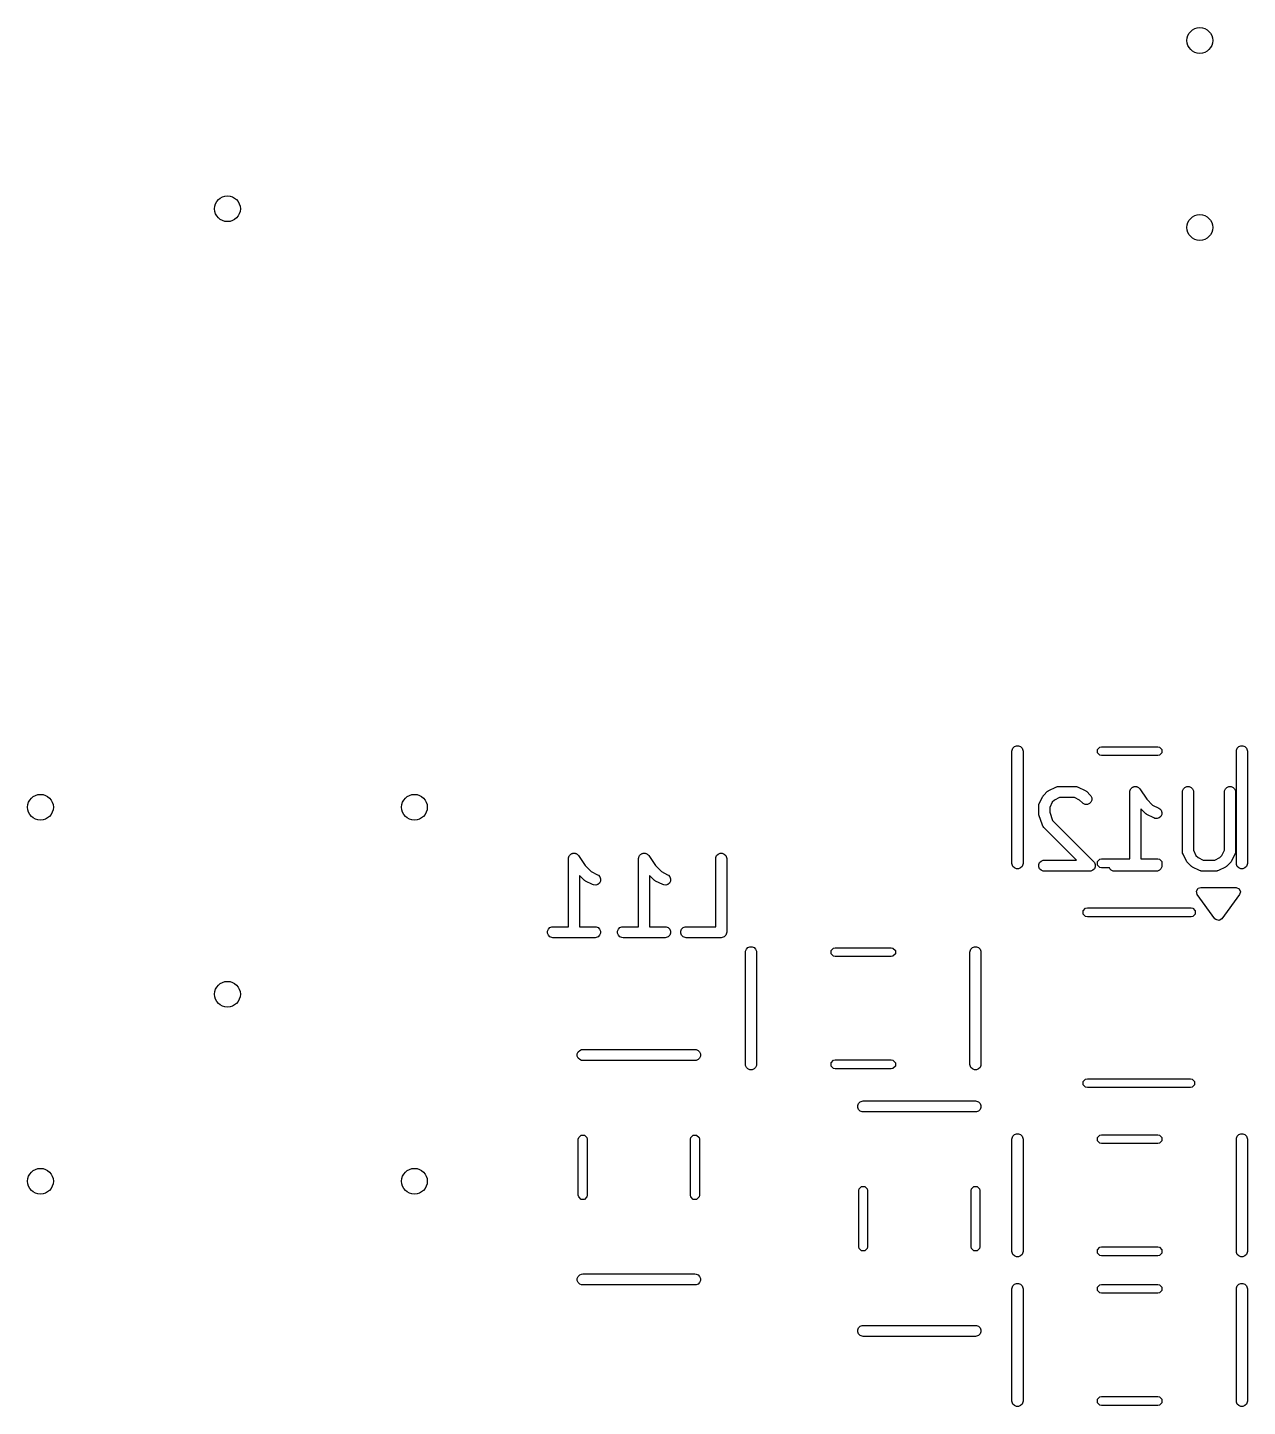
# Model space of a CAD drawing. Extents: x -2.1 to 1.78, y 0.53 to 2.72.
# Drawn here: x -2.097 to -1.445, y 1.985 to 2.722 of the extents above; entities that cross this region are included whole.
import ezdxf

# ---------------------------------------------------------------- set-up
doc = ezdxf.new("R2010")
doc.units = 0
doc.header["$MEASUREMENT"] = 0
doc.layers.add('BLACK', color=7, linetype='CONTINUOUS')

msp = doc.modelspace()

# ---------------------------------------------------------------- linework, layer by layer
at = {"layer": 'BLACK', "linetype": 'CONTINUOUS'}
for p, q in [((-1.56996, 2.33664), (-1.56914, 2.33746)), ((-1.56914, 2.33746), (-1.56808, 2.3379)), ((-1.56808, 2.3379), (-1.56692, 2.3379)), ((-1.56692, 2.3379), (-1.56586, 2.33746)), ((-1.56586, 2.33746), (-1.56504, 2.33664)), ((-1.5234, 2.33718), (-1.5225, 2.33736)), ((-1.5225, 2.33736), (-1.4925, 2.33736)), ((-1.4925, 2.33736), (-1.4916, 2.33718)), ((-1.44996, 2.33664), (-1.44914, 2.33746)), ((-1.44914, 2.33746), (-1.44808, 2.3379)), ((-1.44808, 2.3379), (-1.44692, 2.3379)), ((-1.44692, 2.3379), (-1.44586, 2.33746)), ((-1.44586, 2.33746), (-1.44504, 2.33664)), ((-1.57045, 2.335), (-1.5704, 2.33558)), ((-1.57045, 2.275), (-1.57045, 2.335)), ((-1.5704, 2.33558), (-1.56996, 2.33664)), ((-1.56504, 2.33664), (-1.5646, 2.33558)), ((-1.5646, 2.33558), (-1.56455, 2.335)), ((-1.56455, 2.335), (-1.56455, 2.275)), ((-1.52468, 2.3359), (-1.5234, 2.33718)), ((-1.52468, 2.3341), (-1.52468, 2.3359)), ((-1.5234, 2.33282), (-1.52468, 2.3341)), ((-1.5225, 2.33264), (-1.5234, 2.33282)), ((-1.4925, 2.33264), (-1.5225, 2.33264)), ((-1.4916, 2.33282), (-1.4925, 2.33264)), ((-1.4916, 2.33718), (-1.49032, 2.3359)), ((-1.49032, 2.3341), (-1.4916, 2.33282)), ((-1.49032, 2.3359), (-1.49032, 2.3341)), ((-1.45045, 2.335), (-1.4504, 2.33558)), ((-1.45045, 2.275), (-1.45045, 2.335)), ((-1.4504, 2.33558), (-1.44996, 2.33664)), ((-1.44504, 2.33664), (-1.4446, 2.33558)), ((-1.4446, 2.33558), (-1.44455, 2.335)), ((-1.44455, 2.335), (-1.44455, 2.275)), ((-1.55079, 2.3139), (-1.54704, 2.31578)), ((-1.54704, 2.31578), (-1.5465, 2.31598)), ((-1.5465, 2.31598), (-1.54639, 2.31599)), ((-1.54639, 2.31599), (-1.54629, 2.31603)), ((-1.54629, 2.31603), (-1.54572, 2.31609)), ((-1.54572, 2.31609), (-1.53634, 2.31609)), ((-1.53634, 2.31609), (-1.53577, 2.31603)), ((-1.53577, 2.31603), (-1.53567, 2.31599)), ((-1.53567, 2.31599), (-1.53556, 2.31598)), ((-1.53556, 2.31598), (-1.53502, 2.31578)), ((-1.53502, 2.31578), (-1.53127, 2.3139)), ((-1.50672, 2.31498), (-1.50656, 2.31523)), ((-1.50656, 2.31523), (-1.50632, 2.31539)), ((-1.50632, 2.31539), (-1.50611, 2.31559)), ((-1.50611, 2.31559), (-1.50584, 2.3157)), ((-1.50584, 2.3157), (-1.5056, 2.31587)), ((-1.5056, 2.31587), (-1.50532, 2.31592)), ((-1.50532, 2.31592), (-1.50505, 2.31603)), ((-1.50505, 2.31603), (-1.50476, 2.31603)), ((-1.50476, 2.31603), (-1.50447, 2.31609)), ((-1.50447, 2.31609), (-1.50419, 2.31603)), ((-1.50419, 2.31603), (-1.5039, 2.31603)), ((-1.5039, 2.31603), (-1.50363, 2.31592)), ((-1.50363, 2.31592), (-1.50334, 2.31586)), ((-1.50334, 2.31586), (-1.5031, 2.3157)), ((-1.5031, 2.3157), (-1.50283, 2.31559)), ((-1.50283, 2.31559), (-1.50263, 2.31539)), ((-1.50263, 2.31539), (-1.50238, 2.31522)), ((-1.50238, 2.31522), (-1.50202, 2.31478)), ((-1.47881, 2.31478), (-1.47799, 2.31559)), ((-1.47799, 2.31559), (-1.47693, 2.31603)), ((-1.47693, 2.31603), (-1.47578, 2.31603)), ((-1.47578, 2.31603), (-1.47471, 2.31559)), ((-1.47471, 2.31559), (-1.4739, 2.31478)), ((-1.45631, 2.31478), (-1.4555, 2.31559)), ((-1.4555, 2.31559), (-1.45443, 2.31603)), ((-1.45443, 2.31603), (-1.45328, 2.31603)), ((-1.45328, 2.31603), (-1.45221, 2.31559)), ((-1.45221, 2.31559), (-1.4514, 2.31478)), ((-1.55586, 2.30696), (-1.55398, 2.31071)), ((-1.55398, 2.31071), (-1.55383, 2.31096)), ((-1.55383, 2.31096), (-1.5538, 2.31103)), ((-1.5538, 2.31103), (-1.55373, 2.31111)), ((-1.55373, 2.31111), (-1.55368, 2.3112)), ((-1.55368, 2.3112), (-1.55362, 2.31125)), ((-1.55362, 2.31125), (-1.55343, 2.31148)), ((-1.55343, 2.31148), (-1.55156, 2.31335)), ((-1.55156, 2.31335), (-1.55133, 2.31354)), ((-1.55133, 2.31354), (-1.55128, 2.31359)), ((-1.55128, 2.31359), (-1.55119, 2.31365)), ((-1.55119, 2.31365), (-1.55111, 2.31372)), ((-1.55111, 2.31372), (-1.55104, 2.31375)), ((-1.55104, 2.31375), (-1.55079, 2.3139)), ((-1.54772, 2.30884), (-1.54892, 2.30764)), ((-1.54502, 2.31018), (-1.54772, 2.30884)), ((-1.53704, 2.31018), (-1.54502, 2.31018)), ((-1.53434, 2.30884), (-1.53704, 2.31018)), ((-1.53281, 2.3073), (-1.53434, 2.30884)), ((-1.53127, 2.3139), (-1.53103, 2.31375)), ((-1.53103, 2.31375), (-1.53095, 2.31372)), ((-1.53095, 2.31372), (-1.53087, 2.31365)), ((-1.53087, 2.31365), (-1.53078, 2.31359)), ((-1.53078, 2.31359), (-1.53073, 2.31354)), ((-1.53073, 2.31354), (-1.53051, 2.31335)), ((-1.53051, 2.31335), (-1.52863, 2.31148)), ((-1.52826, 2.30775), (-1.52908, 2.30693)), ((-1.52863, 2.31148), (-1.52826, 2.31103)), ((-1.52826, 2.31103), (-1.52782, 2.30996)), ((-1.52782, 2.30881), (-1.52826, 2.30775)), ((-1.52782, 2.30996), (-1.52782, 2.30881)), ((-1.50743, 2.31314), (-1.50737, 2.31371)), ((-1.50743, 2.27736), (-1.50743, 2.31314)), ((-1.50743, 2.31314), (-1.50743, 2.31314)), ((-1.50743, 2.31314), (-1.50743, 2.31314)), ((-1.50743, 2.31314), (-1.50743, 2.31314)), ((-1.50737, 2.31371), (-1.50726, 2.31398)), ((-1.50726, 2.31398), (-1.5072, 2.31427)), ((-1.5072, 2.31427), (-1.50704, 2.31451)), ((-1.50704, 2.31451), (-1.50693, 2.31478)), ((-1.50693, 2.31478), (-1.50672, 2.31498)), ((-1.50202, 2.31478), (-1.50202, 2.31478)), ((-1.50202, 2.31478), (-1.50202, 2.31478)), ((-1.50202, 2.31478), (-1.50202, 2.31477)), ((-1.50202, 2.31477), (-1.49843, 2.30939)), ((-1.49843, 2.30939), (-1.49523, 2.30619)), ((-1.4793, 2.31314), (-1.47925, 2.31371)), ((-1.4793, 2.28127), (-1.4793, 2.31314)), ((-1.47925, 2.31371), (-1.47881, 2.31478)), ((-1.4739, 2.31478), (-1.47346, 2.31371)), ((-1.47346, 2.31371), (-1.4734, 2.31314)), ((-1.4734, 2.31314), (-1.4734, 2.28196)), ((-1.45681, 2.31314), (-1.45675, 2.31371)), ((-1.45681, 2.28196), (-1.45681, 2.31314)), ((-1.45675, 2.31371), (-1.45631, 2.31478)), ((-1.4514, 2.31478), (-1.45096, 2.31371)), ((-1.45096, 2.31371), (-1.4509, 2.31314)), ((-1.4509, 2.31314), (-1.4509, 2.28127)), ((-1.55617, 2.30564), (-1.55611, 2.30621)), ((-1.55617, 2.30189), (-1.55617, 2.30564)), ((-1.55614, 2.3016), (-1.55617, 2.30189)), ((-1.55615, 2.30152), (-1.55614, 2.3016)), ((-1.55612, 2.30142), (-1.55615, 2.30152)), ((-1.55611, 2.30131), (-1.55612, 2.30142)), ((-1.55611, 2.30621), (-1.55607, 2.30631)), ((-1.55608, 2.30124), (-1.55611, 2.30131)), ((-1.55602, 2.30095), (-1.55608, 2.30124)), ((-1.55607, 2.30642), (-1.55586, 2.30696)), ((-1.55607, 2.30631), (-1.55607, 2.30642)), ((-1.55414, 2.29533), (-1.55602, 2.30095)), ((-1.54892, 2.30764), (-1.55026, 2.30494)), ((-1.55026, 2.30494), (-1.55026, 2.30237)), ((-1.55026, 2.30237), (-1.54876, 2.29786)), ((-1.53236, 2.30693), (-1.53281, 2.3073)), ((-1.5313, 2.30649), (-1.53236, 2.30693)), ((-1.53014, 2.30649), (-1.5313, 2.30649)), ((-1.52908, 2.30693), (-1.53014, 2.30649)), ((-1.49906, 2.30168), (-1.50152, 2.30413)), ((-1.50152, 2.30413), (-1.50152, 2.27736)), ((-1.49884, 2.30149), (-1.49906, 2.30168)), ((-1.49878, 2.30143), (-1.49884, 2.30149)), ((-1.4987, 2.30137), (-1.49878, 2.30143)), ((-1.49861, 2.30131), (-1.4987, 2.30137)), ((-1.49854, 2.30128), (-1.49861, 2.30131)), ((-1.49829, 2.30112), (-1.49854, 2.30128)), ((-1.49455, 2.29925), (-1.49829, 2.30112)), ((-1.49523, 2.30619), (-1.4919, 2.30453)), ((-1.4919, 2.30453), (-1.49141, 2.30422)), ((-1.49141, 2.30422), (-1.49066, 2.30335)), ((-1.49038, 2.30111), (-1.49089, 2.30008)), ((-1.49066, 2.30335), (-1.4903, 2.30226)), ((-1.4903, 2.30226), (-1.49038, 2.30111)), ((-1.55391, 2.2948), (-1.55414, 2.29533)), ((-1.55384, 2.29472), (-1.55391, 2.2948)), ((-1.5538, 2.29462), (-1.55384, 2.29472)), ((-1.55343, 2.29418), (-1.5538, 2.29462)), ((-1.53597, 2.27672), (-1.55343, 2.29418)), ((-1.54876, 2.29786), (-1.52676, 2.27585)), ((-1.494, 2.29904), (-1.49455, 2.29925)), ((-1.49286, 2.29896), (-1.494, 2.29904)), ((-1.49176, 2.29932), (-1.49286, 2.29896)), ((-1.49089, 2.30008), (-1.49176, 2.29932)), ((-1.80758, 2.2781), (-1.80747, 2.27837)), ((-1.80747, 2.27837), (-1.80741, 2.27866)), ((-1.80741, 2.27866), (-1.80725, 2.2789)), ((-1.80725, 2.2789), (-1.80714, 2.27917)), ((-1.80714, 2.27917), (-1.80693, 2.27937)), ((-1.80693, 2.27937), (-1.80677, 2.27962)), ((-1.80677, 2.27962), (-1.80653, 2.27978)), ((-1.80653, 2.27978), (-1.80632, 2.27998)), ((-1.80632, 2.27998), (-1.80605, 2.28009)), ((-1.80605, 2.28009), (-1.80581, 2.28026)), ((-1.80581, 2.28026), (-1.80553, 2.28031)), ((-1.80553, 2.28031), (-1.80526, 2.28042)), ((-1.80526, 2.28042), (-1.80497, 2.28042)), ((-1.80497, 2.28042), (-1.80468, 2.28048)), ((-1.80468, 2.28048), (-1.8044, 2.28042)), ((-1.8044, 2.28042), (-1.80411, 2.28042)), ((-1.80411, 2.28042), (-1.80384, 2.28031)), ((-1.80384, 2.28031), (-1.80355, 2.28025)), ((-1.80355, 2.28025), (-1.80331, 2.28009)), ((-1.80331, 2.28009), (-1.80304, 2.27998)), ((-1.80304, 2.27998), (-1.80284, 2.27978)), ((-1.80284, 2.27978), (-1.80259, 2.27961)), ((-1.80259, 2.27961), (-1.80223, 2.27917)), ((-1.80223, 2.27917), (-1.80223, 2.27917)), ((-1.80223, 2.27917), (-1.80223, 2.27917)), ((-1.80223, 2.27917), (-1.80223, 2.27916)), ((-1.80223, 2.27916), (-1.79864, 2.27378)), ((-1.77008, 2.2781), (-1.76997, 2.27837)), ((-1.76997, 2.27837), (-1.76991, 2.27866)), ((-1.76991, 2.27866), (-1.76975, 2.2789)), ((-1.76975, 2.2789), (-1.76964, 2.27917)), ((-1.76964, 2.27917), (-1.76944, 2.27937)), ((-1.76944, 2.27937), (-1.76927, 2.27962)), ((-1.76927, 2.27962), (-1.76903, 2.27978)), ((-1.76903, 2.27978), (-1.76883, 2.27998)), ((-1.76883, 2.27998), (-1.76856, 2.28009)), ((-1.76856, 2.28009), (-1.76831, 2.28026)), ((-1.76831, 2.28026), (-1.76803, 2.28031)), ((-1.76803, 2.28031), (-1.76776, 2.28042)), ((-1.76776, 2.28042), (-1.76747, 2.28042)), ((-1.76747, 2.28042), (-1.76718, 2.28048)), ((-1.76718, 2.28048), (-1.7669, 2.28042)), ((-1.7669, 2.28042), (-1.76661, 2.28042)), ((-1.76661, 2.28042), (-1.76634, 2.28031)), ((-1.76634, 2.28031), (-1.76606, 2.28025)), ((-1.76606, 2.28025), (-1.76581, 2.28009)), ((-1.76581, 2.28009), (-1.76555, 2.27998)), ((-1.76555, 2.27998), (-1.76534, 2.27978)), ((-1.76534, 2.27978), (-1.7651, 2.27961)), ((-1.7651, 2.27961), (-1.76473, 2.27917)), ((-1.76473, 2.27917), (-1.76473, 2.27917)), ((-1.76473, 2.27917), (-1.76473, 2.27917)), ((-1.76473, 2.27917), (-1.76473, 2.27916)), ((-1.76473, 2.27916), (-1.76114, 2.27378)), ((-1.72884, 2.2781), (-1.7284, 2.27917)), ((-1.7284, 2.27917), (-1.72758, 2.27998)), ((-1.72758, 2.27998), (-1.72652, 2.28042)), ((-1.72652, 2.28042), (-1.72537, 2.28042)), ((-1.72537, 2.28042), (-1.7243, 2.27998)), ((-1.7243, 2.27998), (-1.72349, 2.27917)), ((-1.72349, 2.27917), (-1.72305, 2.2781)), ((-1.47925, 2.28069), (-1.4793, 2.28127)), ((-1.47921, 2.28059), (-1.47925, 2.28069)), ((-1.4792, 2.28049), (-1.47921, 2.28059)), ((-1.47899, 2.27995), (-1.4792, 2.28049)), ((-1.47712, 2.2762), (-1.47899, 2.27995)), ((-1.4734, 2.28196), (-1.47205, 2.27927)), ((-1.47205, 2.27927), (-1.47085, 2.27807)), ((-1.45935, 2.27807), (-1.45816, 2.27927)), ((-1.45816, 2.27927), (-1.45681, 2.28196)), ((-1.45121, 2.27995), (-1.45309, 2.2762)), ((-1.45101, 2.28049), (-1.45121, 2.27995)), ((-1.451, 2.28059), (-1.45101, 2.28049)), ((-1.45096, 2.28069), (-1.451, 2.28059)), ((-1.4509, 2.28127), (-1.45096, 2.28069)), ((-1.80764, 2.27753), (-1.80758, 2.2781)), ((-1.80764, 2.24111), (-1.80764, 2.27753)), ((-1.80764, 2.27753), (-1.80764, 2.27753)), ((-1.80764, 2.27753), (-1.80764, 2.27753)), ((-1.80764, 2.27753), (-1.80764, 2.27753)), ((-1.79864, 2.27378), (-1.79544, 2.27058)), ((-1.77014, 2.27753), (-1.77008, 2.2781)), ((-1.77014, 2.24111), (-1.77014, 2.27753)), ((-1.77014, 2.27753), (-1.77014, 2.27753)), ((-1.77014, 2.27753), (-1.77014, 2.27753)), ((-1.77014, 2.27753), (-1.77014, 2.27753)), ((-1.76114, 2.27378), (-1.75794, 2.27058)), ((-1.7289, 2.27753), (-1.72884, 2.2781)), ((-1.7289, 2.24111), (-1.7289, 2.27753)), ((-1.72305, 2.2781), (-1.72299, 2.27753)), ((-1.72299, 2.27753), (-1.72299, 2.23816)), ((-1.5704, 2.27442), (-1.57045, 2.275)), ((-1.56996, 2.27336), (-1.5704, 2.27442)), ((-1.56914, 2.27254), (-1.56996, 2.27336)), ((-1.56808, 2.2721), (-1.56914, 2.27254)), ((-1.56692, 2.2721), (-1.56808, 2.2721)), ((-1.56586, 2.27254), (-1.56692, 2.2721)), ((-1.56504, 2.27336), (-1.56586, 2.27254)), ((-1.5646, 2.27442), (-1.56504, 2.27336)), ((-1.56455, 2.275), (-1.5646, 2.27442)), ((-1.55611, 2.27434), (-1.55567, 2.27541)), ((-1.55611, 2.27319), (-1.55611, 2.27434)), ((-1.55567, 2.27213), (-1.55611, 2.27319)), ((-1.55567, 2.27541), (-1.55486, 2.27622)), ((-1.55486, 2.27131), (-1.55567, 2.27213)), ((-1.55486, 2.27622), (-1.55379, 2.27666)), ((-1.55379, 2.27087), (-1.55486, 2.27131)), ((-1.55379, 2.27666), (-1.55322, 2.27672)), ((-1.55322, 2.27081), (-1.55379, 2.27087)), ((-1.55322, 2.27672), (-1.53597, 2.27672)), ((-1.52827, 2.27087), (-1.52885, 2.27081)), ((-1.52796, 2.271), (-1.52827, 2.27087)), ((-1.5272, 2.27131), (-1.52796, 2.271)), ((-1.52639, 2.27213), (-1.5272, 2.27131)), ((-1.52676, 2.27585), (-1.52639, 2.27541)), ((-1.52639, 2.27541), (-1.52595, 2.27434)), ((-1.52595, 2.27319), (-1.52639, 2.27213)), ((-1.52595, 2.27434), (-1.52595, 2.27319)), ((-1.52468, 2.2759), (-1.5234, 2.27718)), ((-1.52468, 2.2741), (-1.52468, 2.2759)), ((-1.5234, 2.27282), (-1.52468, 2.2741)), ((-1.5234, 2.27718), (-1.5225, 2.27736)), ((-1.5225, 2.27264), (-1.5234, 2.27282)), ((-1.5225, 2.27736), (-1.50743, 2.27736)), ((-1.51839, 2.27264), (-1.5225, 2.27264)), ((-1.51818, 2.27213), (-1.51839, 2.27264)), ((-1.51736, 2.27131), (-1.51818, 2.27213)), ((-1.5163, 2.27087), (-1.51736, 2.27131)), ((-1.51572, 2.27081), (-1.5163, 2.27087)), ((-1.50152, 2.27736), (-1.4925, 2.27736)), ((-1.49265, 2.27087), (-1.49322, 2.27081)), ((-1.49158, 2.27131), (-1.49265, 2.27087)), ((-1.4925, 2.27736), (-1.4916, 2.27718)), ((-1.4916, 2.27718), (-1.49032, 2.2759)), ((-1.49077, 2.27213), (-1.49158, 2.27131)), ((-1.49033, 2.27319), (-1.49077, 2.27213)), ((-1.49032, 2.2741), (-1.49033, 2.27408)), ((-1.49033, 2.27408), (-1.49033, 2.27319)), ((-1.49032, 2.2759), (-1.49032, 2.2741)), ((-1.47696, 2.27595), (-1.47712, 2.2762)), ((-1.47693, 2.27588), (-1.47696, 2.27595)), ((-1.47687, 2.2758), (-1.47693, 2.27588)), ((-1.47681, 2.27571), (-1.47687, 2.2758)), ((-1.47675, 2.27565), (-1.47681, 2.27571)), ((-1.47656, 2.27543), (-1.47675, 2.27565)), ((-1.47469, 2.27355), (-1.47656, 2.27543)), ((-1.47446, 2.27337), (-1.47469, 2.27355)), ((-1.47441, 2.27331), (-1.47446, 2.27337)), ((-1.47432, 2.27325), (-1.47441, 2.27331)), ((-1.47424, 2.27319), (-1.47432, 2.27325)), ((-1.47417, 2.27316), (-1.47424, 2.27319)), ((-1.47392, 2.273), (-1.47417, 2.27316)), ((-1.47017, 2.27113), (-1.47392, 2.273)), ((-1.47085, 2.27807), (-1.46816, 2.27672)), ((-1.46963, 2.27092), (-1.47017, 2.27113)), ((-1.46953, 2.27091), (-1.46963, 2.27092)), ((-1.46943, 2.27087), (-1.46953, 2.27091)), ((-1.46885, 2.27081), (-1.46943, 2.27087)), ((-1.46816, 2.27672), (-1.46205, 2.27672)), ((-1.46205, 2.27672), (-1.45935, 2.27807)), ((-1.46078, 2.27087), (-1.46135, 2.27081)), ((-1.46068, 2.27091), (-1.46078, 2.27087)), ((-1.46057, 2.27092), (-1.46068, 2.27091)), ((-1.46003, 2.27113), (-1.46057, 2.27092)), ((-1.45628, 2.273), (-1.46003, 2.27113)), ((-1.45604, 2.27316), (-1.45628, 2.273)), ((-1.45596, 2.27319), (-1.45604, 2.27316)), ((-1.45588, 2.27325), (-1.45596, 2.27319)), ((-1.45579, 2.27331), (-1.45588, 2.27325)), ((-1.45574, 2.27337), (-1.45579, 2.27331)), ((-1.45552, 2.27355), (-1.45574, 2.27337)), ((-1.45364, 2.27543), (-1.45552, 2.27355)), ((-1.45346, 2.27565), (-1.45364, 2.27543)), ((-1.4534, 2.27571), (-1.45346, 2.27565)), ((-1.45334, 2.2758), (-1.4534, 2.27571)), ((-1.45327, 2.27588), (-1.45334, 2.2758)), ((-1.45324, 2.27595), (-1.45327, 2.27588)), ((-1.45309, 2.2762), (-1.45324, 2.27595)), ((-1.4504, 2.27442), (-1.45045, 2.275)), ((-1.44996, 2.27336), (-1.4504, 2.27442)), ((-1.44914, 2.27254), (-1.44996, 2.27336)), ((-1.44808, 2.2721), (-1.44914, 2.27254)), ((-1.44692, 2.2721), (-1.44808, 2.2721)), ((-1.44586, 2.27254), (-1.44692, 2.2721)), ((-1.44504, 2.27336), (-1.44586, 2.27254)), ((-1.4446, 2.27442), (-1.44504, 2.27336)), ((-1.44455, 2.275), (-1.4446, 2.27442)), ((-1.79927, 2.26607), (-1.80173, 2.26852)), ((-1.80173, 2.26852), (-1.80173, 2.24111)), ((-1.79905, 2.26588), (-1.79927, 2.26607)), ((-1.79899, 2.26582), (-1.79905, 2.26588)), ((-1.79891, 2.26576), (-1.79899, 2.26582)), ((-1.79882, 2.2657), (-1.79891, 2.26576)), ((-1.79875, 2.26567), (-1.79882, 2.2657)), ((-1.7985, 2.26551), (-1.79875, 2.26567)), ((-1.79476, 2.26364), (-1.7985, 2.26551)), ((-1.79544, 2.27058), (-1.79211, 2.26892)), ((-1.79421, 2.26343), (-1.79476, 2.26364)), ((-1.79197, 2.26371), (-1.79307, 2.26335)), ((-1.79211, 2.26892), (-1.79162, 2.26861)), ((-1.7911, 2.26447), (-1.79197, 2.26371)), ((-1.79162, 2.26861), (-1.79087, 2.26774)), ((-1.79059, 2.2655), (-1.7911, 2.26447)), ((-1.79087, 2.26774), (-1.79051, 2.26665)), ((-1.79051, 2.26665), (-1.79059, 2.2655)), ((-1.76178, 2.26607), (-1.76424, 2.26852)), ((-1.76424, 2.26852), (-1.76424, 2.24111)), ((-1.76155, 2.26588), (-1.76178, 2.26607)), ((-1.7615, 2.26582), (-1.76155, 2.26588)), ((-1.76141, 2.26576), (-1.7615, 2.26582)), ((-1.76133, 2.2657), (-1.76141, 2.26576)), ((-1.76126, 2.26567), (-1.76133, 2.2657)), ((-1.76101, 2.26551), (-1.76126, 2.26567)), ((-1.75726, 2.26364), (-1.76101, 2.26551)), ((-1.75794, 2.27058), (-1.75462, 2.26892)), ((-1.75672, 2.26343), (-1.75726, 2.26364)), ((-1.75448, 2.26371), (-1.75557, 2.26335)), ((-1.75462, 2.26892), (-1.75413, 2.26861)), ((-1.75361, 2.26447), (-1.75448, 2.26371)), ((-1.75413, 2.26861), (-1.75337, 2.26774)), ((-1.75309, 2.2655), (-1.75361, 2.26447)), ((-1.75337, 2.26774), (-1.75301, 2.26665)), ((-1.75301, 2.26665), (-1.75309, 2.2655)), ((-1.52885, 2.27081), (-1.55322, 2.27081)), ((-1.49322, 2.27081), (-1.51572, 2.27081)), ((-1.46135, 2.27081), (-1.46885, 2.27081)), ((-1.79307, 2.26335), (-1.79421, 2.26343)), ((-1.75557, 2.26335), (-1.75672, 2.26343)), ((-1.47186, 2.26015), (-1.47092, 2.26169)), ((-1.47144, 2.25839), (-1.47186, 2.26015)), ((-1.46199, 2.2454), (-1.47144, 2.25839)), ((-1.47092, 2.26169), (-1.46953, 2.26215)), ((-1.46953, 2.26215), (-1.45063, 2.26215)), ((-1.44872, 2.25839), (-1.45817, 2.2454)), ((-1.45063, 2.26215), (-1.44896, 2.26145)), ((-1.44896, 2.26145), (-1.44827, 2.25978)), ((-1.44827, 2.25978), (-1.44872, 2.25839)), ((-1.53234, 2.24966), (-1.53106, 2.25094)), ((-1.53234, 2.24786), (-1.53234, 2.24966)), ((-1.53106, 2.25094), (-1.53016, 2.25112)), ((-1.53016, 2.25112), (-1.47465, 2.25112)), ((-1.47465, 2.25112), (-1.47374, 2.25094)), ((-1.47374, 2.25094), (-1.47246, 2.24966)), ((-1.47246, 2.24966), (-1.47246, 2.24786)), ((-1.53106, 2.24658), (-1.53234, 2.24786)), ((-1.53016, 2.2464), (-1.53106, 2.24658)), ((-1.47465, 2.2464), (-1.53016, 2.2464)), ((-1.47374, 2.24658), (-1.47465, 2.2464)), ((-1.47246, 2.24786), (-1.47374, 2.24658)), ((-1.46147, 2.24488), (-1.46199, 2.2454)), ((-1.45971, 2.24446), (-1.46147, 2.24488)), ((-1.45817, 2.2454), (-1.45971, 2.24446)), ((-1.81883, 2.23873), (-1.81839, 2.2398)), ((-1.81883, 2.23758), (-1.81883, 2.23873)), ((-1.81839, 2.23652), (-1.81883, 2.23758)), ((-1.81839, 2.2398), (-1.81757, 2.24061)), ((-1.81757, 2.2357), (-1.81839, 2.23652)), ((-1.81757, 2.24061), (-1.81651, 2.24105)), ((-1.81651, 2.23526), (-1.81757, 2.2357)), ((-1.81651, 2.24105), (-1.81593, 2.24111)), ((-1.81593, 2.2352), (-1.81651, 2.23526)), ((-1.81593, 2.24111), (-1.80764, 2.24111)), ((-1.79343, 2.2352), (-1.81593, 2.2352)), ((-1.80173, 2.24111), (-1.79343, 2.24111)), ((-1.79343, 2.24111), (-1.79286, 2.24105)), ((-1.79286, 2.23526), (-1.79343, 2.2352)), ((-1.79286, 2.24105), (-1.79179, 2.24061)), ((-1.79179, 2.2357), (-1.79286, 2.23526)), ((-1.79179, 2.24061), (-1.79098, 2.2398)), ((-1.79098, 2.23652), (-1.79179, 2.2357)), ((-1.79098, 2.2398), (-1.79054, 2.23873)), ((-1.79054, 2.23758), (-1.79098, 2.23652)), ((-1.79054, 2.23873), (-1.79054, 2.23758)), ((-1.78133, 2.23873), (-1.78089, 2.2398)), ((-1.78133, 2.23758), (-1.78133, 2.23873)), ((-1.78089, 2.23652), (-1.78133, 2.23758)), ((-1.78089, 2.2398), (-1.78008, 2.24061)), ((-1.78008, 2.2357), (-1.78089, 2.23652)), ((-1.78008, 2.24061), (-1.77901, 2.24105)), ((-1.77901, 2.23526), (-1.78008, 2.2357)), ((-1.77901, 2.24105), (-1.77844, 2.24111)), ((-1.77844, 2.2352), (-1.77901, 2.23526)), ((-1.77844, 2.24111), (-1.77014, 2.24111)), ((-1.75594, 2.2352), (-1.77844, 2.2352)), ((-1.76424, 2.24111), (-1.75594, 2.24111)), ((-1.75594, 2.24111), (-1.75536, 2.24105)), ((-1.75536, 2.23526), (-1.75594, 2.2352)), ((-1.75536, 2.24105), (-1.7543, 2.24061)), ((-1.7543, 2.2357), (-1.75536, 2.23526)), ((-1.7543, 2.24061), (-1.75348, 2.2398)), ((-1.75348, 2.23652), (-1.7543, 2.2357)), ((-1.75348, 2.2398), (-1.75304, 2.23873)), ((-1.75304, 2.23758), (-1.75348, 2.23652)), ((-1.75304, 2.23873), (-1.75304, 2.23758)), ((-1.74759, 2.23873), (-1.74715, 2.2398)), ((-1.74759, 2.23758), (-1.74759, 2.23873)), ((-1.74715, 2.23652), (-1.74759, 2.23758)), ((-1.74715, 2.2398), (-1.74633, 2.24061)), ((-1.74633, 2.2357), (-1.74715, 2.23652)), ((-1.74633, 2.24061), (-1.74527, 2.24105)), ((-1.74527, 2.23526), (-1.74633, 2.2357)), ((-1.74527, 2.24105), (-1.74469, 2.24111)), ((-1.74469, 2.2352), (-1.74527, 2.23526)), ((-1.74469, 2.24111), (-1.7289, 2.24111)), ((-1.72594, 2.2352), (-1.74469, 2.2352)), ((-1.72537, 2.23526), (-1.72594, 2.2352)), ((-1.7243, 2.2357), (-1.72537, 2.23526)), ((-1.72349, 2.23652), (-1.7243, 2.2357)), ((-1.72305, 2.23758), (-1.72349, 2.23652)), ((-1.72299, 2.23816), (-1.72305, 2.23758)), ((-1.71295, 2.2275), (-1.7129, 2.22808)), ((-1.71295, 2.1675), (-1.71295, 2.2275)), ((-1.7129, 2.22808), (-1.71246, 2.22914)), ((-1.71246, 2.22914), (-1.71164, 2.22996)), ((-1.71164, 2.22996), (-1.71058, 2.2304)), ((-1.71058, 2.2304), (-1.70942, 2.2304)), ((-1.70942, 2.2304), (-1.70836, 2.22996)), ((-1.70836, 2.22996), (-1.70754, 2.22914)), ((-1.70754, 2.22914), (-1.7071, 2.22808)), ((-1.7071, 2.22808), (-1.70705, 2.2275)), ((-1.70705, 2.2275), (-1.70705, 2.1675)), ((-1.66718, 2.2284), (-1.6659, 2.22968)), ((-1.66718, 2.2266), (-1.66718, 2.2284)), ((-1.6659, 2.22968), (-1.665, 2.22986)), ((-1.665, 2.22986), (-1.635, 2.22986)), ((-1.635, 2.22986), (-1.6341, 2.22968)), ((-1.6341, 2.22968), (-1.63282, 2.2284)), ((-1.63282, 2.2284), (-1.63282, 2.2266)), ((-1.59295, 2.2275), (-1.5929, 2.22808)), ((-1.59295, 2.1675), (-1.59295, 2.2275)), ((-1.5929, 2.22808), (-1.59246, 2.22914)), ((-1.59246, 2.22914), (-1.59164, 2.22996)), ((-1.59164, 2.22996), (-1.59058, 2.2304)), ((-1.59058, 2.2304), (-1.58942, 2.2304)), ((-1.58942, 2.2304), (-1.58836, 2.22996)), ((-1.58836, 2.22996), (-1.58754, 2.22914)), ((-1.58754, 2.22914), (-1.5871, 2.22808)), ((-1.5871, 2.22808), (-1.58705, 2.2275)), ((-1.58705, 2.2275), (-1.58705, 2.1675)), ((-1.6659, 2.22532), (-1.66718, 2.2266)), ((-1.665, 2.22514), (-1.6659, 2.22532)), ((-1.635, 2.22514), (-1.665, 2.22514)), ((-1.6341, 2.22532), (-1.635, 2.22514)), ((-1.63282, 2.2266), (-1.6341, 2.22532)), ((-1.80164, 2.17496), (-1.80058, 2.1754)), ((-1.80058, 2.1754), (-1.8, 2.17545)), ((-1.8, 2.17545), (-1.74, 2.17545)), ((-1.74, 2.17545), (-1.73942, 2.1754)), ((-1.73942, 2.1754), (-1.73836, 2.17496)), ((-1.8029, 2.17308), (-1.80246, 2.17414)), ((-1.8029, 2.17192), (-1.8029, 2.17308)), ((-1.80246, 2.17086), (-1.8029, 2.17192)), ((-1.80246, 2.17414), (-1.80164, 2.17496)), ((-1.80164, 2.17004), (-1.80246, 2.17086)), ((-1.80058, 2.1696), (-1.80164, 2.17004)), ((-1.8, 2.16955), (-1.80058, 2.1696)), ((-1.74, 2.16955), (-1.8, 2.16955)), ((-1.73942, 2.1696), (-1.74, 2.16955)), ((-1.73836, 2.17004), (-1.73942, 2.1696)), ((-1.73836, 2.17496), (-1.73754, 2.17414)), ((-1.73754, 2.17086), (-1.73836, 2.17004)), ((-1.73754, 2.17414), (-1.7371, 2.17308)), ((-1.7371, 2.17192), (-1.73754, 2.17086)), ((-1.7371, 2.17308), (-1.7371, 2.17192)), ((-1.66718, 2.1684), (-1.6659, 2.16968)), ((-1.66718, 2.1666), (-1.66718, 2.1684)), ((-1.6659, 2.16968), (-1.665, 2.16986)), ((-1.665, 2.16986), (-1.635, 2.16986)), ((-1.635, 2.16986), (-1.6341, 2.16968)), ((-1.6341, 2.16968), (-1.63282, 2.1684)), ((-1.63282, 2.1684), (-1.63282, 2.1666)), ((-1.7129, 2.16692), (-1.71295, 2.1675)), ((-1.71246, 2.16586), (-1.7129, 2.16692)), ((-1.71164, 2.16504), (-1.71246, 2.16586)), ((-1.71058, 2.1646), (-1.71164, 2.16504)), ((-1.70942, 2.1646), (-1.71058, 2.1646)), ((-1.70836, 2.16504), (-1.70942, 2.1646)), ((-1.70754, 2.16586), (-1.70836, 2.16504)), ((-1.7071, 2.16692), (-1.70754, 2.16586)), ((-1.70705, 2.1675), (-1.7071, 2.16692)), ((-1.6659, 2.16532), (-1.66718, 2.1666)), ((-1.665, 2.16514), (-1.6659, 2.16532)), ((-1.635, 2.16514), (-1.665, 2.16514)), ((-1.6341, 2.16532), (-1.635, 2.16514)), ((-1.63282, 2.1666), (-1.6341, 2.16532)), ((-1.5929, 2.16692), (-1.59295, 2.1675)), ((-1.59246, 2.16586), (-1.5929, 2.16692)), ((-1.59164, 2.16504), (-1.59246, 2.16586)), ((-1.59058, 2.1646), (-1.59164, 2.16504)), ((-1.58942, 2.1646), (-1.59058, 2.1646)), ((-1.58836, 2.16504), (-1.58942, 2.1646)), ((-1.58754, 2.16586), (-1.58836, 2.16504)), ((-1.5871, 2.16692), (-1.58754, 2.16586)), ((-1.58705, 2.1675), (-1.5871, 2.16692)), ((-1.53234, 2.15833), (-1.53106, 2.1596)), ((-1.53234, 2.15652), (-1.53234, 2.15833)), ((-1.53106, 2.15524), (-1.53234, 2.15652)), ((-1.53106, 2.1596), (-1.53016, 2.15978)), ((-1.53016, 2.15506), (-1.53106, 2.15524)), ((-1.53016, 2.15978), (-1.47504, 2.15978)), ((-1.47504, 2.15506), (-1.53016, 2.15506)), ((-1.47504, 2.15978), (-1.47414, 2.1596)), ((-1.47414, 2.15524), (-1.47504, 2.15506)), ((-1.47414, 2.1596), (-1.47286, 2.15833)), ((-1.47286, 2.15652), (-1.47414, 2.15524)), ((-1.47286, 2.15833), (-1.47286, 2.15652)), ((-1.6529, 2.14558), (-1.65246, 2.14664)), ((-1.6529, 2.14442), (-1.6529, 2.14558)), ((-1.65246, 2.14664), (-1.65164, 2.14746)), ((-1.65164, 2.14746), (-1.65058, 2.1479)), ((-1.65058, 2.1479), (-1.65, 2.14795)), ((-1.65, 2.14795), (-1.59, 2.14795)), ((-1.59, 2.14795), (-1.58942, 2.1479)), ((-1.58942, 2.1479), (-1.58836, 2.14746)), ((-1.58836, 2.14746), (-1.58754, 2.14664)), ((-1.58754, 2.14664), (-1.5871, 2.14558)), ((-1.5871, 2.14558), (-1.5871, 2.14442)), ((-1.65246, 2.14336), (-1.6529, 2.14442)), ((-1.65164, 2.14254), (-1.65246, 2.14336)), ((-1.65058, 2.1421), (-1.65164, 2.14254)), ((-1.65, 2.14205), (-1.65058, 2.1421)), ((-1.59, 2.14205), (-1.65, 2.14205)), ((-1.58942, 2.1421), (-1.59, 2.14205)), ((-1.58836, 2.14254), (-1.58942, 2.1421)), ((-1.58754, 2.14336), (-1.58836, 2.14254)), ((-1.5871, 2.14442), (-1.58754, 2.14336)), ((-1.80236, 2.1275), (-1.80218, 2.1284)), ((-1.80236, 2.0975), (-1.80236, 2.1275)), ((-1.80218, 2.1284), (-1.8009, 2.12968)), ((-1.8009, 2.12968), (-1.7991, 2.12968)), ((-1.7991, 2.12968), (-1.79782, 2.1284)), ((-1.79782, 2.1284), (-1.79764, 2.1275)), ((-1.79764, 2.1275), (-1.79764, 2.0975)), ((-1.74236, 2.1275), (-1.74218, 2.1284)), ((-1.74236, 2.0975), (-1.74236, 2.1275)), ((-1.74218, 2.1284), (-1.7409, 2.12968)), ((-1.7409, 2.12968), (-1.7391, 2.12968)), ((-1.7391, 2.12968), (-1.73782, 2.1284)), ((-1.73782, 2.1284), (-1.73764, 2.1275)), ((-1.73764, 2.1275), (-1.73764, 2.0975)), ((-1.57045, 2.1275), (-1.5704, 2.12808)), ((-1.57045, 2.0675), (-1.57045, 2.1275)), ((-1.5704, 2.12808), (-1.56996, 2.12914)), ((-1.56996, 2.12914), (-1.56914, 2.12996)), ((-1.56914, 2.12996), (-1.56808, 2.1304)), ((-1.56808, 2.1304), (-1.56692, 2.1304)), ((-1.56692, 2.1304), (-1.56586, 2.12996)), ((-1.56586, 2.12996), (-1.56504, 2.12914)), ((-1.56504, 2.12914), (-1.5646, 2.12808)), ((-1.5646, 2.12808), (-1.56455, 2.1275)), ((-1.56455, 2.1275), (-1.56455, 2.0675)), ((-1.52468, 2.1284), (-1.5234, 2.12968)), ((-1.52468, 2.1266), (-1.52468, 2.1284)), ((-1.5234, 2.12532), (-1.52468, 2.1266)), ((-1.5234, 2.12968), (-1.5225, 2.12986)), ((-1.5225, 2.12514), (-1.5234, 2.12532)), ((-1.5225, 2.12986), (-1.4925, 2.12986)), ((-1.4925, 2.12514), (-1.5225, 2.12514)), ((-1.4925, 2.12986), (-1.4916, 2.12968)), ((-1.4916, 2.12532), (-1.4925, 2.12514)), ((-1.4916, 2.12968), (-1.49032, 2.1284)), ((-1.49032, 2.1266), (-1.4916, 2.12532)), ((-1.49032, 2.1284), (-1.49032, 2.1266)), ((-1.45045, 2.1275), (-1.4504, 2.12808)), ((-1.45045, 2.0675), (-1.45045, 2.1275)), ((-1.4504, 2.12808), (-1.44996, 2.12914)), ((-1.44996, 2.12914), (-1.44914, 2.12996)), ((-1.44914, 2.12996), (-1.44808, 2.1304)), ((-1.44808, 2.1304), (-1.44692, 2.1304)), ((-1.44692, 2.1304), (-1.44586, 2.12996)), ((-1.44586, 2.12996), (-1.44504, 2.12914)), ((-1.44504, 2.12914), (-1.4446, 2.12808)), ((-1.4446, 2.12808), (-1.44455, 2.1275)), ((-1.44455, 2.1275), (-1.44455, 2.0675)), ((-1.65218, 2.1009), (-1.6509, 2.10218)), ((-1.6509, 2.10218), (-1.6491, 2.10218)), ((-1.6491, 2.10218), (-1.64782, 2.1009)), ((-1.59218, 2.1009), (-1.5909, 2.10218)), ((-1.5909, 2.10218), (-1.5891, 2.10218)), ((-1.5891, 2.10218), (-1.58782, 2.1009)), ((-1.80218, 2.0966), (-1.80236, 2.0975)), ((-1.8009, 2.09532), (-1.80218, 2.0966)), ((-1.7991, 2.09532), (-1.8009, 2.09532)), ((-1.79782, 2.0966), (-1.7991, 2.09532)), ((-1.79764, 2.0975), (-1.79782, 2.0966)), ((-1.74218, 2.0966), (-1.74236, 2.0975)), ((-1.7409, 2.09532), (-1.74218, 2.0966)), ((-1.7391, 2.09532), (-1.7409, 2.09532)), ((-1.73782, 2.0966), (-1.7391, 2.09532)), ((-1.73764, 2.0975), (-1.73782, 2.0966)), ((-1.65236, 2.1), (-1.65218, 2.1009)), ((-1.65236, 2.07), (-1.65236, 2.1)), ((-1.64782, 2.1009), (-1.64764, 2.1)), ((-1.64764, 2.1), (-1.64764, 2.07)), ((-1.59236, 2.1), (-1.59218, 2.1009)), ((-1.59236, 2.07), (-1.59236, 2.1)), ((-1.58782, 2.1009), (-1.58764, 2.1)), ((-1.58764, 2.1), (-1.58764, 2.07)), ((-1.65218, 2.0691), (-1.65236, 2.07)), ((-1.6509, 2.06782), (-1.65218, 2.0691)), ((-1.6491, 2.06782), (-1.6509, 2.06782)), ((-1.64782, 2.0691), (-1.6491, 2.06782)), ((-1.64764, 2.07), (-1.64782, 2.0691)), ((-1.59218, 2.0691), (-1.59236, 2.07)), ((-1.5909, 2.06782), (-1.59218, 2.0691)), ((-1.5891, 2.06782), (-1.5909, 2.06782)), ((-1.58782, 2.0691), (-1.5891, 2.06782)), ((-1.58764, 2.07), (-1.58782, 2.0691)), ((-1.5704, 2.06692), (-1.57045, 2.0675)), ((-1.56996, 2.06586), (-1.5704, 2.06692)), ((-1.56914, 2.06504), (-1.56996, 2.06586)), ((-1.56808, 2.0646), (-1.56914, 2.06504)), ((-1.56692, 2.0646), (-1.56808, 2.0646)), ((-1.56586, 2.06504), (-1.56692, 2.0646)), ((-1.56504, 2.06586), (-1.56586, 2.06504)), ((-1.5646, 2.06692), (-1.56504, 2.06586)), ((-1.56455, 2.0675), (-1.5646, 2.06692)), ((-1.52468, 2.0684), (-1.5234, 2.06968)), ((-1.52468, 2.0666), (-1.52468, 2.0684)), ((-1.5234, 2.06532), (-1.52468, 2.0666)), ((-1.5234, 2.06968), (-1.5225, 2.06986)), ((-1.5225, 2.06514), (-1.5234, 2.06532)), ((-1.5225, 2.06986), (-1.4925, 2.06986)), ((-1.4925, 2.06514), (-1.5225, 2.06514)), ((-1.4925, 2.06986), (-1.4916, 2.06968)), ((-1.4916, 2.06532), (-1.4925, 2.06514)), ((-1.4916, 2.06968), (-1.49032, 2.0684)), ((-1.49032, 2.0666), (-1.4916, 2.06532)), ((-1.49032, 2.0684), (-1.49032, 2.0666)), ((-1.4504, 2.06692), (-1.45045, 2.0675)), ((-1.44996, 2.06586), (-1.4504, 2.06692)), ((-1.44914, 2.06504), (-1.44996, 2.06586)), ((-1.44808, 2.0646), (-1.44914, 2.06504)), ((-1.44692, 2.0646), (-1.44808, 2.0646)), ((-1.44586, 2.06504), (-1.44692, 2.0646)), ((-1.44504, 2.06586), (-1.44586, 2.06504)), ((-1.4446, 2.06692), (-1.44504, 2.06586)), ((-1.44455, 2.0675), (-1.4446, 2.06692)), ((-1.8029, 2.05308), (-1.80246, 2.05414)), ((-1.8029, 2.05192), (-1.8029, 2.05308)), ((-1.80246, 2.05086), (-1.8029, 2.05192)), ((-1.80246, 2.05414), (-1.80164, 2.05496)), ((-1.80164, 2.05004), (-1.80246, 2.05086)), ((-1.80164, 2.05496), (-1.80058, 2.0554)), ((-1.80058, 2.0496), (-1.80164, 2.05004)), ((-1.80058, 2.0554), (-1.8, 2.05545)), ((-1.8, 2.05545), (-1.74, 2.05545)), ((-1.74, 2.05545), (-1.73942, 2.0554)), ((-1.73942, 2.0554), (-1.73836, 2.05496)), ((-1.73836, 2.05004), (-1.73942, 2.0496)), ((-1.73836, 2.05496), (-1.73754, 2.05414)), ((-1.73754, 2.05086), (-1.73836, 2.05004)), ((-1.73754, 2.05414), (-1.7371, 2.05308)), ((-1.7371, 2.05192), (-1.73754, 2.05086)), ((-1.7371, 2.05308), (-1.7371, 2.05192)), ((-1.56996, 2.04914), (-1.56914, 2.04996)), ((-1.56914, 2.04996), (-1.56808, 2.0504)), ((-1.56808, 2.0504), (-1.56692, 2.0504)), ((-1.56692, 2.0504), (-1.56586, 2.04996)), ((-1.56586, 2.04996), (-1.56504, 2.04914)), ((-1.52468, 2.0484), (-1.5234, 2.04968)), ((-1.5234, 2.04968), (-1.5225, 2.04986)), ((-1.5225, 2.04986), (-1.4925, 2.04986)), ((-1.4925, 2.04986), (-1.4916, 2.04968)), ((-1.4916, 2.04968), (-1.49032, 2.0484)), ((-1.44996, 2.04914), (-1.44914, 2.04996)), ((-1.44914, 2.04996), (-1.44808, 2.0504)), ((-1.44808, 2.0504), (-1.44692, 2.0504)), ((-1.44692, 2.0504), (-1.44586, 2.04996)), ((-1.44586, 2.04996), (-1.44504, 2.04914)), ((-1.8, 2.04955), (-1.80058, 2.0496)), ((-1.74, 2.04955), (-1.8, 2.04955)), ((-1.73942, 2.0496), (-1.74, 2.04955)), ((-1.57045, 2.0475), (-1.5704, 2.04808)), ((-1.57045, 1.9875), (-1.57045, 2.0475)), ((-1.5704, 2.04808), (-1.56996, 2.04914)), ((-1.56504, 2.04914), (-1.5646, 2.04808)), ((-1.5646, 2.04808), (-1.56455, 2.0475)), ((-1.56455, 2.0475), (-1.56455, 1.9875)), ((-1.52468, 2.0466), (-1.52468, 2.0484)), ((-1.5234, 2.04532), (-1.52468, 2.0466)), ((-1.5225, 2.04514), (-1.5234, 2.04532)), ((-1.4925, 2.04514), (-1.5225, 2.04514)), ((-1.4916, 2.04532), (-1.4925, 2.04514)), ((-1.49032, 2.0466), (-1.4916, 2.04532)), ((-1.49032, 2.0484), (-1.49032, 2.0466)), ((-1.45045, 2.0475), (-1.4504, 2.04808)), ((-1.45045, 1.9875), (-1.45045, 2.0475)), ((-1.4504, 2.04808), (-1.44996, 2.04914)), ((-1.44504, 2.04914), (-1.4446, 2.04808)), ((-1.4446, 2.04808), (-1.44455, 2.0475)), ((-1.44455, 2.0475), (-1.44455, 1.9875)), ((-1.65164, 2.02746), (-1.65058, 2.0279)), ((-1.65058, 2.0279), (-1.65, 2.02795)), ((-1.65, 2.02795), (-1.59, 2.02795)), ((-1.59, 2.02795), (-1.58942, 2.0279)), ((-1.58942, 2.0279), (-1.58836, 2.02746)), ((-1.6529, 2.02558), (-1.65246, 2.02664)), ((-1.6529, 2.02442), (-1.6529, 2.02558)), ((-1.65246, 2.02336), (-1.6529, 2.02442)), ((-1.65246, 2.02664), (-1.65164, 2.02746)), ((-1.65164, 2.02254), (-1.65246, 2.02336)), ((-1.65058, 2.0221), (-1.65164, 2.02254)), ((-1.65, 2.02205), (-1.65058, 2.0221)), ((-1.59, 2.02205), (-1.65, 2.02205)), ((-1.58942, 2.0221), (-1.59, 2.02205)), ((-1.58836, 2.02254), (-1.58942, 2.0221)), ((-1.58836, 2.02746), (-1.58754, 2.02664)), ((-1.58754, 2.02336), (-1.58836, 2.02254)), ((-1.58754, 2.02664), (-1.5871, 2.02558)), ((-1.5871, 2.02442), (-1.58754, 2.02336)), ((-1.5871, 2.02558), (-1.5871, 2.02442)), ((-1.5704, 1.98692), (-1.57045, 1.9875)), ((-1.56996, 1.98586), (-1.5704, 1.98692)), ((-1.56914, 1.98504), (-1.56996, 1.98586)), ((-1.56808, 1.9846), (-1.56914, 1.98504)), ((-1.56692, 1.9846), (-1.56808, 1.9846)), ((-1.56586, 1.98504), (-1.56692, 1.9846)), ((-1.56504, 1.98586), (-1.56586, 1.98504)), ((-1.5646, 1.98692), (-1.56504, 1.98586)), ((-1.56455, 1.9875), (-1.5646, 1.98692)), ((-1.52468, 1.9884), (-1.5234, 1.98968)), ((-1.52468, 1.9866), (-1.52468, 1.9884)), ((-1.5234, 1.98532), (-1.52468, 1.9866)), ((-1.5234, 1.98968), (-1.5225, 1.98986)), ((-1.5225, 1.98514), (-1.5234, 1.98532)), ((-1.5225, 1.98986), (-1.4925, 1.98986)), ((-1.4925, 1.98514), (-1.5225, 1.98514)), ((-1.4925, 1.98986), (-1.4916, 1.98968)), ((-1.4916, 1.98532), (-1.4925, 1.98514)), ((-1.4916, 1.98968), (-1.49032, 1.9884)), ((-1.49032, 1.9866), (-1.4916, 1.98532)), ((-1.49032, 1.9884), (-1.49032, 1.9866)), ((-1.4504, 1.98692), (-1.45045, 1.9875)), ((-1.44996, 1.98586), (-1.4504, 1.98692)), ((-1.44914, 1.98504), (-1.44996, 1.98586)), ((-1.44808, 1.9846), (-1.44914, 1.98504)), ((-1.44692, 1.9846), (-1.44808, 1.9846)), ((-1.44586, 1.98504), (-1.44692, 1.9846)), ((-1.44504, 1.98586), (-1.44586, 1.98504)), ((-1.4446, 1.98692), (-1.44504, 1.98586)), ((-1.44455, 1.9875), (-1.4446, 1.98692))]:
    msp.add_line(p, q, dxfattribs=at)
at = {"layer": 'BLACK'}
for centre in [(-1.47, 2.715), (-1.99, 2.625), (-1.47, 2.615), (-2.09, 2.305), (-1.89, 2.305), (-1.99, 2.205), (-2.09, 2.105), (-1.89, 2.105)]:
    msp.add_circle(centre, 0.00689, dxfattribs=at)

doc.saveas('drawing.dxf')
